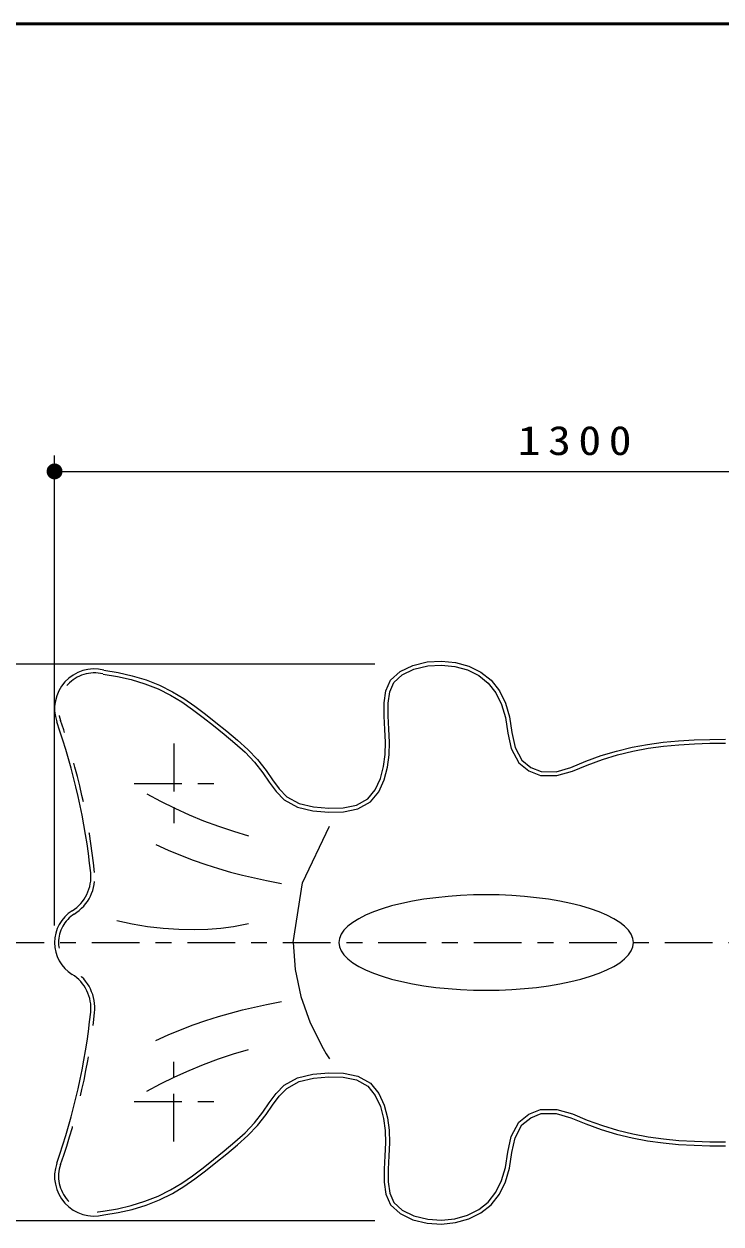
# Model space of a CAD drawing. Units: millimetres on the paper, scale 1:20. Extents: x -385 to 0, y -5 to 267.
# Drawn here: x -330.6 to -286.8, y 191.6 to 267 of the extents above; entities that cross this region are included whole.
import ezdxf

# ---------------------------------------------------------------- set-up
doc = ezdxf.new("R2010")
doc.units = ezdxf.units.MM
doc.linetypes.add('USER1', pattern=[4.5, 2.5, -2])
doc.linetypes.add('USER2', pattern=[6, 3, -1, 1, -1])
doc.layers.add('LY_1', color=7, linetype='Continuous', lineweight=13)
doc.layers.add('LY_2', color=7, linetype='Continuous', lineweight=13)
doc.styles.add('ＭＳ ゴシック', font='')
doc.styles.get('ＭＳ ゴシック').set_extended_font_data('MS Gothic')

# ---------------------------------------------------------------- blocks, each defined once
blk = doc.blocks.new('filled_dot')
at = {"color": 0, "linetype": 'Continuous', "lineweight": -2, "const_width": 1.25}
blk.add_lwpolyline([(-0.625, 0, 1), (0.625, 0, 1)], format="xyb", close=True, dxfattribs=at)

msp = doc.modelspace()

# ---------------------------------------------------------------- linework, layer by layer
at = {"layer": 'LY_1'}
for p, q in [((-328.689, 210.349), (-328.689, 239.881)), ((-328.689, 238.881), (-263.688, 238.881)), ((-308.567, 226.772), (-340.826, 226.772)), ((-308.567, 191.772), (-340.826, 191.772))]:
    msp.add_line(p, q, dxfattribs=at)
at = {"layer": 'LY_1', "linetype": 'USER2'}
for p, q in [((-321.188, 221.772), (-321.188, 216.772)), ((-323.688, 219.272), (-318.688, 219.272)), ((-338.341, 209.272), (-258.502, 209.272)), ((-321.188, 196.772), (-321.188, 201.772)), ((-323.688, 199.272), (-318.688, 199.272))]:
    msp.add_line(p, q, dxfattribs=at)
at = {"layer": 'LY_1', "linetype": 'USER1'}
for points in [[(-325.624, 226.147), (-324.742, 226.001), (-323.869, 225.799), (-323.014, 225.537), (-322.185, 225.211), (-321.393, 224.82), (-320.695, 224.397), (-320.019, 223.927), (-319.358, 223.425), (-318.701, 222.906), (-318.019, 222.361), (-317.354, 221.807), (-316.719, 221.23), (-316.128, 220.613), (-315.592, 219.942), (-315.192, 219.355), (-314.766, 218.765), (-314.253, 218.242), (-313.412, 217.78), (-312.456, 217.549), (-311.449, 217.47), (-310.52, 217.491), (-309.624, 217.668), (-308.839, 218.105), (-308.319, 218.751), (-307.978, 219.503), (-307.768, 220.286), (-307.667, 221.073), (-307.647, 221.869), (-307.677, 222.685), (-307.725, 223.517), (-307.727, 224.317), (-307.623, 225.033), (-307.363, 225.613), (-306.841, 226.103), (-306.099, 226.454), (-305.236, 226.656), (-304.371, 226.712), (-303.528, 226.629), (-302.738, 226.41), (-302.03, 226.059), (-301.432, 225.58), (-300.948, 224.959), (-300.589, 224.224), (-300.351, 223.408), (-300.192, 222.44), (-299.984, 221.461), (-299.507, 220.57), (-298.892, 220.065), (-298.151, 219.772), (-297.123, 219.762), (-296.144, 220.048), (-295.206, 220.43), (-294.255, 220.78), (-293.302, 221.068), (-292.345, 221.299), (-291.385, 221.48), (-290.42, 221.614), (-289.452, 221.707), (-288.479, 221.765), (-287.502, 221.792), (-286.52, 221.794)], [(-325.624, 192.398), (-324.742, 192.543), (-323.869, 192.746), (-323.014, 193.008), (-322.185, 193.334), (-321.393, 193.725), (-320.695, 194.147), (-320.019, 194.617), (-319.358, 195.12), (-318.701, 195.639), (-318.019, 196.184), (-317.354, 196.738), (-316.719, 197.315), (-316.128, 197.932), (-315.592, 198.603), (-315.192, 199.19), (-314.766, 199.78), (-314.253, 200.302), (-313.412, 200.765), (-312.456, 200.996), (-311.449, 201.075), (-310.52, 201.053), (-309.624, 200.877), (-308.839, 200.439), (-308.319, 199.794), (-307.978, 199.042), (-307.768, 198.259), (-307.667, 197.472), (-307.647, 196.676), (-307.677, 195.86), (-307.725, 195.028), (-307.727, 194.227), (-307.623, 193.512), (-307.363, 192.932), (-306.841, 192.442), (-306.099, 192.091), (-305.236, 191.888), (-304.371, 191.833), (-303.528, 191.916), (-302.738, 192.135), (-302.03, 192.486), (-301.432, 192.965), (-300.948, 193.586), (-300.589, 194.321), (-300.351, 195.136), (-300.192, 196.105), (-299.984, 197.083), (-299.507, 197.974), (-298.892, 198.48), (-298.151, 198.773), (-297.123, 198.782), (-296.144, 198.497), (-295.206, 198.115), (-294.255, 197.765), (-293.302, 197.477), (-292.345, 197.245), (-291.385, 197.065), (-290.42, 196.931), (-289.452, 196.838), (-288.479, 196.78), (-287.502, 196.753), (-286.52, 196.751)]]:
    msp.add_lwpolyline(points, dxfattribs=at)
at = {"layer": 'LY_1', "lineweight": 25}
for points in [[(-325.59, 226.395), (-324.694, 226.247), (-323.804, 226.041), (-322.931, 225.773), (-322.084, 225.44), (-321.272, 225.038), (-320.558, 224.607), (-319.872, 224.129), (-319.204, 223.622), (-318.546, 223.101), (-317.862, 222.555), (-317.19, 221.996), (-316.546, 221.409), (-315.941, 220.778), (-315.389, 220.088), (-314.984, 219.495), (-314.571, 218.922), (-314.097, 218.438), (-313.326, 218.014), (-312.421, 217.797), (-311.443, 217.72), (-310.542, 217.74), (-309.704, 217.905), (-309.003, 218.294), (-308.534, 218.877), (-308.214, 219.586), (-308.014, 220.333), (-307.917, 221.09), (-307.897, 221.866), (-307.927, 222.671), (-307.974, 223.506), (-307.977, 224.331), (-307.864, 225.097), (-307.568, 225.756), (-306.978, 226.312), (-306.179, 226.691), (-305.272, 226.904), (-304.367, 226.962), (-303.483, 226.875), (-302.649, 226.644), (-301.897, 226.27), (-301.254, 225.756), (-300.735, 225.09), (-300.355, 224.313), (-300.106, 223.46), (-299.945, 222.477), (-299.746, 221.537), (-299.317, 220.734), (-298.766, 220.281), (-298.097, 220.016), (-297.166, 220.009), (-296.233, 220.281), (-295.299, 220.662), (-294.334, 221.017), (-293.367, 221.309), (-292.397, 221.544), (-291.425, 221.726), (-290.449, 221.862), (-289.471, 221.956), (-288.49, 222.014), (-287.505, 222.042), (-286.517, 222.044)], [(-325.59, 226.395), (-324.694, 226.247), (-323.804, 226.041), (-322.931, 225.773), (-322.084, 225.44), (-321.272, 225.038), (-320.558, 224.607), (-319.872, 224.129), (-319.204, 223.622), (-318.546, 223.101), (-317.862, 222.555), (-317.19, 221.996), (-316.546, 221.409), (-315.941, 220.778), (-315.389, 220.088), (-314.984, 219.495), (-314.571, 218.922), (-314.097, 218.438), (-313.326, 218.014), (-312.421, 217.797), (-311.443, 217.72), (-310.542, 217.74), (-309.704, 217.905), (-309.003, 218.294), (-308.534, 218.877), (-308.214, 219.586), (-308.014, 220.333), (-307.917, 221.09), (-307.897, 221.866), (-307.927, 222.671), (-307.974, 223.506), (-307.977, 224.331), (-307.864, 225.097), (-307.568, 225.756), (-306.978, 226.312), (-306.179, 226.691), (-305.272, 226.904), (-304.367, 226.962), (-303.483, 226.875), (-302.649, 226.644), (-301.897, 226.27), (-301.254, 225.756), (-300.735, 225.09), (-300.355, 224.313), (-300.106, 223.46), (-299.945, 222.477), (-299.746, 221.537), (-299.317, 220.734), (-298.766, 220.281), (-298.097, 220.016), (-297.166, 220.009), (-296.233, 220.281), (-295.299, 220.662), (-294.334, 221.017), (-293.367, 221.309), (-292.397, 221.544), (-291.425, 221.726), (-290.449, 221.862), (-289.471, 221.956), (-288.49, 222.014), (-287.505, 222.042), (-286.517, 222.044)], [(-322.896, 218.624), (-322.024, 218.155), (-321.137, 217.716), (-320.235, 217.307), (-319.319, 216.93), (-318.388, 216.583), (-317.447, 216.27), (-316.495, 215.988)], [(-313.688, 209.272), (-313.11, 213.014), (-311.403, 216.582)], [(-322.331, 215.424), (-321.558, 215.079), (-320.776, 214.755), (-319.984, 214.453), (-319.185, 214.173), (-318.378, 213.917), (-317.631, 213.704), (-316.88, 213.509), (-316.124, 213.33), (-315.365, 213.164), (-314.424, 212.976)], [(-324.779, 210.652), (-323.815, 210.442), (-322.841, 210.282), (-321.859, 210.17), (-320.872, 210.105), (-319.884, 210.087), (-319.064, 210.109), (-318.247, 210.169), (-317.436, 210.275), (-316.495, 210.464)], [(-313.688, 209.272), (-313.57, 207.568), (-313.214, 205.88), (-312.626, 204.224), (-311.81, 202.617), (-311.611, 202.288), (-311.403, 201.963)], [(-322.331, 203.121), (-321.558, 203.466), (-320.776, 203.79), (-319.984, 204.092), (-319.185, 204.372), (-318.378, 204.627), (-317.631, 204.841), (-316.88, 205.036), (-316.124, 205.215), (-315.365, 205.38), (-314.424, 205.569)], [(-322.896, 199.921), (-322.024, 200.39), (-321.137, 200.829), (-320.235, 201.238), (-319.319, 201.615), (-318.388, 201.961), (-317.447, 202.275), (-316.495, 202.556)], [(-325.59, 192.15), (-324.694, 192.298), (-323.804, 192.504), (-322.931, 192.772), (-322.084, 193.105), (-321.272, 193.506), (-320.558, 193.938), (-319.872, 194.416), (-319.204, 194.923), (-318.546, 195.444), (-317.862, 195.99), (-317.19, 196.548), (-316.546, 197.136), (-315.941, 197.767), (-315.389, 198.457), (-314.984, 199.05), (-314.571, 199.623), (-314.097, 200.107), (-313.326, 200.53), (-312.421, 200.748), (-311.443, 200.825), (-310.542, 200.804), (-309.704, 200.64), (-309.003, 200.251), (-308.534, 199.668), (-308.214, 198.959), (-308.014, 198.212), (-307.917, 197.455), (-307.897, 196.679), (-307.927, 195.874), (-307.974, 195.039), (-307.977, 194.214), (-307.864, 193.448), (-307.568, 192.789), (-306.978, 192.233), (-306.179, 191.854), (-305.272, 191.641), (-304.367, 191.583), (-303.483, 191.67), (-302.649, 191.901), (-301.897, 192.275), (-301.254, 192.789), (-300.735, 193.454), (-300.355, 194.231), (-300.106, 195.085), (-299.945, 196.068), (-299.746, 197.008), (-299.317, 197.811), (-298.766, 198.264), (-298.097, 198.529), (-297.166, 198.536), (-296.233, 198.263), (-295.299, 197.883), (-294.334, 197.528), (-293.367, 197.236), (-292.397, 197.001), (-291.425, 196.819), (-290.449, 196.683), (-289.471, 196.589), (-288.49, 196.53), (-287.505, 196.503), (-286.517, 196.501)]]:
    msp.add_lwpolyline(points, dxfattribs=at)
msp.add_lwpolyline([(-292.305, 209.272), (-292.34, 209.534), (-292.446, 209.793), (-292.62, 210.049), (-292.863, 210.298), (-293.172, 210.54), (-293.545, 210.772), (-293.979, 210.993), (-294.47, 211.201), (-295.016, 211.394), (-295.611, 211.571), (-296.252, 211.73), (-296.932, 211.87), (-297.649, 211.991), (-298.394, 212.091), (-299.164, 212.17), (-299.953, 212.227), (-300.753, 212.261), (-301.56, 212.272), (-302.366, 212.261), (-303.167, 212.227), (-303.955, 212.17), (-304.725, 212.091), (-305.471, 211.991), (-306.187, 211.87), (-306.868, 211.73), (-307.509, 211.571), (-308.104, 211.394), (-308.649, 211.201), (-309.141, 210.993), (-309.575, 210.772), (-309.947, 210.54), (-310.256, 210.298), (-310.499, 210.049), (-310.674, 209.793), (-310.779, 209.534), (-310.814, 209.272), (-310.779, 209.011), (-310.674, 208.751), (-310.499, 208.496), (-310.256, 208.246), (-309.947, 208.005), (-309.575, 207.772), (-309.141, 207.552), (-308.649, 207.344), (-308.104, 207.151), (-307.509, 206.974), (-306.868, 206.815), (-306.187, 206.674), (-305.471, 206.553), (-304.725, 206.453), (-303.955, 206.375), (-303.167, 206.318), (-302.366, 206.284), (-301.56, 206.272), (-300.753, 206.284), (-299.953, 206.318), (-299.164, 206.375), (-298.394, 206.453), (-297.649, 206.553), (-296.932, 206.674), (-296.252, 206.815), (-295.611, 206.974), (-295.016, 207.151), (-294.47, 207.344), (-293.979, 207.552), (-293.545, 207.772), (-293.172, 208.005), (-292.863, 208.246), (-292.62, 208.496), (-292.446, 208.751), (-292.34, 209.011)], close=True, dxfattribs=at)
for centre, radius, start, end in [((-326.188, 223.968), 2.5, 76.16469, 199.30935), ((-368.125, 209.274), 41.937, 5.99719, 19.30936), ((-328.904, 213.394), 2.5, 301.99516, 5.99719), ((-326.329, 209.272), 2.36, 121.99515, 238.00484), ((-328.904, 205.151), 2.5, 354.00281, 58.00484), ((-368.125, 209.271), 41.937, 340.69065, 354.00281), ((-326.188, 194.577), 2.5, 160.69065, 283.83531)]:
    msp.add_arc(centre, radius, start, end, dxfattribs=at)
at = {"layer": 'LY_1', "linetype": 'USER1'}
for centre, radius, start, end in [((-326.188, 223.968), 2.252, 76.16469, 199.30935), ((-368.125, 209.274), 42.185, 5.99719, 19.30936), ((-328.904, 213.394), 2.748, 301.99516, 5.99719), ((-326.329, 209.272), 2.112, 121.99515, 238.00484), ((-328.904, 205.151), 2.748, 354.00281, 58.00484), ((-368.125, 209.271), 42.185, 340.69065, 354.00281), ((-326.188, 194.577), 2.252, 160.69065, 283.83531)]:
    msp.add_arc(centre, radius, start, end, dxfattribs=at)
at = {"layer": 'LY_2', "lineweight": 50}
msp.add_line((0, 267), (-385, 267), dxfattribs=at)

# ---------------------------------------------------------------- block references
at = {"layer": 'LY_1', "xscale": 0.4, "yscale": 0.4}
msp.add_blockref('filled_dot', (-328.689, 238.881), dxfattribs=at)

# ---------------------------------------------------------------- texts
at = {"layer": 'LY_1', "insert": (-295.768, 239.881), "char_height": 1.833, "attachment_point": 8, "style": 'ＭＳ ゴシック'}
msp.add_mtext('\\T1.33;\\W1.15;1300', dxfattribs=at)

doc.saveas('drawing.dxf')
